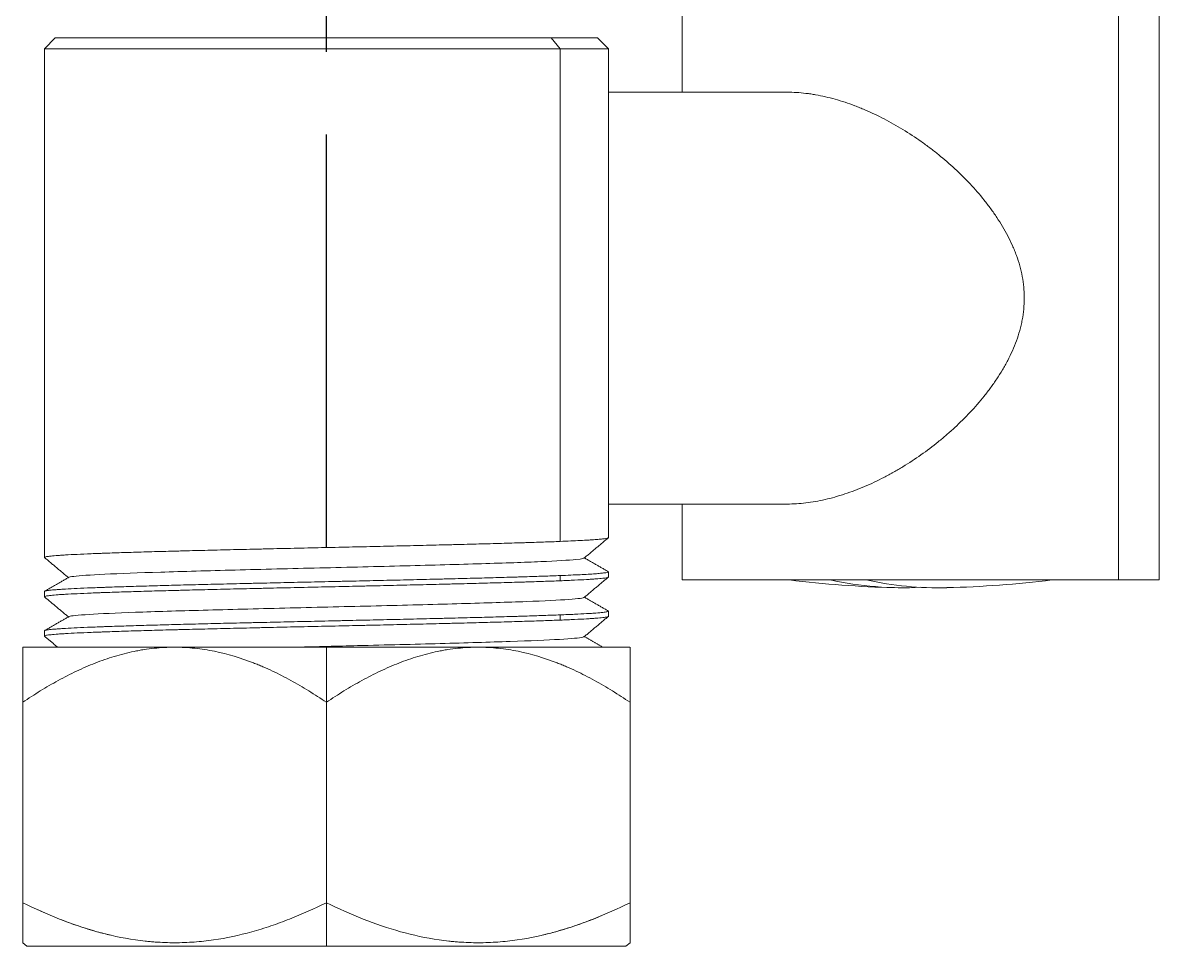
# Model space of a CAD drawing. Header units: millimetres. Extents: x 2915 to 5291, y 1031 to 4391.
# Drawn here: x 3833.1 to 3885.5, y 3991.6 to 4034.2 of the extents above; entities that cross this region are included whole.
import ezdxf

# ---------------------------------------------------------------- set-up
doc = ezdxf.new("R2010")
doc.units = ezdxf.units.MM
doc.linetypes.add('CENTERX2', pattern=[20.32, 12.7, -2.54, 2.54, -2.54])
doc.layers.add('CENTER', color=1, linetype='CENTERX2')

msp = doc.modelspace()

# ---------------------------------------------------------------- linework, layer by layer
at = {"linetype": 'Continuous', "lineweight": 18}
for p, q in [((3863.466, 4037.457), (3863.466, 4030.957)), ((3885.466, 4008.457), (3885.466, 4037.457)), ((3834.565, 4033.457), (3834.065, 4032.957)), ((3857.428, 4033.457), (3834.565, 4033.457)), ((3857.428, 4033.457), (3859.565, 4033.457)), ((3860.065, 4032.957), (3859.565, 4033.457)), ((3857.843, 4032.957), (3834.065, 4032.957)), ((3834.065, 4032.957), (3834.065, 4009.496)), ((3857.843, 4032.957), (3860.065, 4032.957)), ((3860.065, 4010.403), (3860.065, 4032.957)), ((3860.065, 4030.957), (3868.315, 4030.957)), ((3860.065, 4011.957), (3868.315, 4011.957)), ((3863.466, 4011.957), (3863.466, 4008.457)), ((3860.065, 4008.589), (3860.065, 4008.83)), ((3863.466, 4008.457), (3883.585, 4008.457)), ((3883.585, 4008.457), (3885.466, 4008.457)), ((3834.065, 4007.923), (3834.065, 4007.682)), ((3860.065, 4006.775), (3860.065, 4007.016)), ((3834.065, 4006.109), (3834.065, 4005.868)), ((3833.069, 4005.357), (3840.069, 4005.357)), ((3840.069, 4005.357), (3847.065, 4005.357)), ((3847.065, 4005.357), (3854.065, 4005.357)), ((3854.065, 4005.357), (3861.062, 4005.357)), ((3833.065, 4002.812), (3833.065, 3993.567)), ((3847.065, 4002.812), (3847.065, 3993.567)), ((3861.065, 4002.812), (3861.065, 3993.567)), ((3833.065, 3991.721), (3833.258, 3991.557)), ((3847.065, 3991.557), (3833.258, 3991.557)), ((3847.065, 3991.557), (3860.873, 3991.557)), ((3860.873, 3991.557), (3861.065, 3991.721))]:
    msp.add_line(p, q, dxfattribs=at)
at = {"linetype": 'Continuous', "lineweight": 13}
for p, q in [((3883.585, 4008.457), (3883.585, 4037.457)), ((3857.843, 4032.957), (3857.428, 4033.457)), ((3857.843, 4032.957), (3857.843, 4010.232)), ((3857.843, 4008.658), (3857.843, 4008.418)), ((3857.843, 4006.844), (3857.843, 4006.604)), ((3847.065, 4002.812), (3847.065, 4005.357)), ((3847.065, 3993.567), (3847.065, 3991.557))]:
    msp.add_line(p, q, dxfattribs=at)
at = {"linetype": 'Continuous', "lineweight": 18}
for start, end in [(262.9711, 268.6029), (271.3971, 277.0289)]:
    msp.add_arc((3874.466, 4057.557), 49.472, start, end, dxfattribs=at)
for centre, major_axis, start_param, end_param in [((3873.637, 4057.557), (0, -49.462), 6.16218, 6.313162), ((3875.295, 4057.557), (0, 49.462), 3.020588, 3.155226)]:
    msp.add_ellipse(centre, major_axis=major_axis, ratio=0.559193, start_param=start_param, end_param=end_param, dxfattribs=at)
for points, knots in [([(3868.315, 4011.957), (3868.595, 4011.957), (3868.881, 4011.975), (3869.463, 4012.045), (3869.758, 4012.097), (3870.208, 4012.2), (3870.359, 4012.239), (3870.549, 4012.292), (3870.626, 4012.314), (3870.702, 4012.337), (3870.817, 4012.372), (3870.893, 4012.396), (3871.273, 4012.521), (3871.576, 4012.636), (3872.176, 4012.891), (3872.474, 4013.032), (3872.844, 4013.223), (3872.918, 4013.262), (3873.029, 4013.322), (3873.065, 4013.342), (3873.139, 4013.383), (3873.322, 4013.485), (3873.502, 4013.591), (3873.93, 4013.852), (3874.208, 4014.035), (3874.752, 4014.419), (3875.017, 4014.62), (3875.406, 4014.934), (3875.534, 4015.041), (3875.787, 4015.26), (3875.911, 4015.371), (3876.28, 4015.713), (3876.516, 4015.947), (3876.969, 4016.43), (3877.185, 4016.678), (3877.493, 4017.062), (3877.593, 4017.192), (3877.787, 4017.456), (3877.881, 4017.591), (3878.064, 4017.865), (3878.152, 4018.004), (3878.279, 4018.217), (3878.32, 4018.289), (3878.401, 4018.434), (3878.441, 4018.507), (3878.555, 4018.728), (3878.627, 4018.877), (3878.762, 4019.179), (3878.824, 4019.332), (3878.937, 4019.644), (3878.988, 4019.803), (3879.044, 4020.004), (3879.055, 4020.045), (3879.075, 4020.126), (3879.085, 4020.167), (3879.114, 4020.29), (3879.131, 4020.373), (3879.177, 4020.62), (3879.201, 4020.785), (3879.233, 4021.118), (3879.241, 4021.285), (3879.241, 4021.537), (3879.239, 4021.621), (3879.233, 4021.748), (3879.23, 4021.79), (3879.224, 4021.875), (3879.207, 4022.086), (3879.178, 4022.293), (3879.085, 4022.786), (3878.996, 4023.107), (3878.867, 4023.461), (3878.853, 4023.5), (3878.823, 4023.578), (3878.777, 4023.694), (3878.729, 4023.809), (3878.628, 4024.036), (3878.556, 4024.184), (3878.404, 4024.476), (3878.324, 4024.619), (3878.157, 4024.901), (3878.069, 4025.04), (3877.887, 4025.314), (3877.793, 4025.449), (3877.646, 4025.649), (3877.596, 4025.716), (3877.495, 4025.847), (3877.444, 4025.912), (3877.185, 4026.236), (3876.968, 4026.484), (3876.517, 4026.965), (3876.283, 4027.198), (3875.798, 4027.647), (3875.548, 4027.864), (3875.16, 4028.179), (3875.028, 4028.282), (3874.761, 4028.484), (3874.626, 4028.583), (3874.213, 4028.876), (3873.933, 4029.06), (3873.364, 4029.407), (3873.075, 4029.571), (3872.488, 4029.875), (3872.19, 4030.016), (3871.849, 4030.161), (3871.811, 4030.177), (3871.735, 4030.209), (3871.697, 4030.224), (3871.583, 4030.27), (3871.355, 4030.359), (3871.128, 4030.44), (3870.674, 4030.59), (3870.373, 4030.675), (3869.923, 4030.779), (3869.773, 4030.81), (3869.549, 4030.849), (3869.475, 4030.862), (3869.326, 4030.884), (3869.251, 4030.894), (3868.883, 4030.939), (3868.595, 4030.957), (3868.315, 4030.957)], [0, 0, 0, 0, 0.03125, 0.03125, 0.0625, 0.0625, 0.078125, 0.078125, 0.082031, 0.085938, 0.085938, 0.09375, 0.09375, 0.125, 0.125, 0.15625, 0.15625, 0.164063, 0.164063, 0.167969, 0.167969, 0.171875, 0.1875, 0.1875, 0.21875, 0.21875, 0.25, 0.25, 0.265625, 0.265625, 0.28125, 0.28125, 0.3125, 0.3125, 0.34375, 0.34375, 0.359375, 0.359375, 0.375, 0.375, 0.390625, 0.390625, 0.398438, 0.398438, 0.40625, 0.40625, 0.421875, 0.421875, 0.4375, 0.4375, 0.453125, 0.453125, 0.457031, 0.457031, 0.460938, 0.460938, 0.46875, 0.46875, 0.484375, 0.484375, 0.5, 0.5, 0.507813, 0.507813, 0.511719, 0.511719, 0.515625, 0.53125, 0.53125, 0.5625, 0.5625, 0.566406, 0.566406, 0.570313, 0.578125, 0.578125, 0.59375, 0.59375, 0.609375, 0.609375, 0.625, 0.625, 0.640625, 0.640625, 0.648438, 0.648438, 0.65625, 0.65625, 0.6875, 0.6875, 0.71875, 0.71875, 0.75, 0.75, 0.765625, 0.765625, 0.78125, 0.78125, 0.8125, 0.8125, 0.84375, 0.84375, 0.875, 0.875, 0.878906, 0.878906, 0.882813, 0.882813, 0.890625, 0.90625, 0.90625, 0.9375, 0.9375, 0.953125, 0.953125, 0.960938, 0.960938, 0.96875, 0.96875, 1, 1, 1, 1]), ([(3834.07, 4009.489), (3834.069, 4009.49), (3834.068, 4009.491), (3834.066, 4009.493), (3834.066, 4009.494), (3834.064, 4009.505), (3834.083, 4009.514), (3834.164, 4009.533), (3834.224, 4009.542), (3834.386, 4009.561), (3834.487, 4009.57), (3834.64, 4009.582), (3834.672, 4009.585), (3834.738, 4009.59), (3834.773, 4009.592), (3834.88, 4009.599), (3834.956, 4009.604), (3835.198, 4009.618), (3835.378, 4009.627), (3835.774, 4009.646), (3835.99, 4009.655), (3836.341, 4009.67), (3836.463, 4009.674), (3836.653, 4009.682), (3836.717, 4009.684), (3836.816, 4009.688), (3836.849, 4009.689), (3836.915, 4009.691), (3837.217, 4009.702), (3837.537, 4009.713), (3838.134, 4009.731), (3838.446, 4009.74), (3839.099, 4009.759), (3839.439, 4009.769), (3839.881, 4009.781), (3839.971, 4009.783), (3840.106, 4009.787), (3840.152, 4009.788), (3840.243, 4009.79), (3840.471, 4009.796), (3840.702, 4009.802), (3841.263, 4009.816), (3841.645, 4009.826), (3842.426, 4009.844), (3842.824, 4009.854), (3843.433, 4009.868), (3843.638, 4009.873), (3843.897, 4009.879), (3843.949, 4009.88), (3844.053, 4009.882), (3844.105, 4009.884), (3844.262, 4009.887), (3844.367, 4009.89), (3844.89, 4009.901), (3845.31, 4009.911), (3846.153, 4009.929), (3846.575, 4009.939), (3847.423, 4009.958), (3847.848, 4009.967), (3848.327, 4009.978), (3848.38, 4009.979), (3848.487, 4009.982), (3848.54, 4009.983), (3848.7, 4009.986), (3849.018, 4009.993), (3849.333, 4010), (3849.958, 4010.015), (3850.369, 4010.024), (3851.18, 4010.042), (3851.58, 4010.052), (3852.172, 4010.066), (3852.367, 4010.071), (3852.61, 4010.077), (3852.658, 4010.078), (3852.755, 4010.081), (3852.899, 4010.084), (3853.042, 4010.088), (3853.513, 4010.1), (3853.879, 4010.109), (3854.585, 4010.128), (3854.926, 4010.137), (3855.585, 4010.156), (3855.902, 4010.165), (3856.245, 4010.176), (3856.283, 4010.177), (3856.358, 4010.18), (3856.471, 4010.183), (3856.727, 4010.192), (3856.937, 4010.199), (3857.346, 4010.213), (3857.603, 4010.222), (3857.843, 4010.232)], [0, 0, 0, 0, 0.003737, 0.003737, 0.008504, 0.008504, 0.046638, 0.046638, 0.084773, 0.084773, 0.122907, 0.122907, 0.132441, 0.132441, 0.141974, 0.141974, 0.161042, 0.161042, 0.199176, 0.199176, 0.237311, 0.237311, 0.256378, 0.256378, 0.265911, 0.265911, 0.270678, 0.270678, 0.275445, 0.31358, 0.31358, 0.351714, 0.351714, 0.389848, 0.389848, 0.399382, 0.399382, 0.404149, 0.404149, 0.408916, 0.427983, 0.427983, 0.466117, 0.466117, 0.504252, 0.504252, 0.523319, 0.523319, 0.528086, 0.528086, 0.532853, 0.532853, 0.542386, 0.542386, 0.580521, 0.580521, 0.618655, 0.618655, 0.65679, 0.65679, 0.661557, 0.661557, 0.666323, 0.666323, 0.675857, 0.694924, 0.694924, 0.733059, 0.733059, 0.771193, 0.771193, 0.79026, 0.79026, 0.795027, 0.795027, 0.799794, 0.809328, 0.809328, 0.847462, 0.847462, 0.885597, 0.885597, 0.923731, 0.923731, 0.928498, 0.928498, 0.933265, 0.942798, 0.961866, 0.961866, 1, 1, 1, 1]), ([(3857.843, 4010.232), (3858.017, 4010.239), (3858.344, 4010.253), (3858.777, 4010.273), (3859.026, 4010.287), (3859.17, 4010.296), (3859.198, 4010.297), (3859.253, 4010.301), (3859.28, 4010.302), (3859.358, 4010.307), (3859.408, 4010.311), (3859.548, 4010.321), (3859.631, 4010.328), (3859.775, 4010.342), (3859.898, 4010.355), (3859.977, 4010.369), (3860.036, 4010.383), (3860.054, 4010.39), (3860.062, 4010.397), (3860.062, 4010.397), (3860.062, 4010.397)], [0, 0, 0, 0, 0.124378, 0.248756, 0.373135, 0.373135, 0.404229, 0.404229, 0.435324, 0.435324, 0.497513, 0.497513, 0.621891, 0.621891, 0.746269, 0.870647, 0.870647, 0.995025, 0.995025, 1, 1, 1, 1]), ([(3835.183, 4008.574), (3835.205, 4008.59), (3835.44, 4008.638), (3836.661, 4008.719), (3839.286, 4008.816), (3842.779, 4008.913), (3846.751, 4009.01), (3850.757, 4009.107), (3854.352, 4009.204), (3857.133, 4009.301), (3858.732, 4009.394), (3858.996, 4009.455), (3858.942, 4009.484)], [0, 0, 0, 0, 0.053618, 0.160033, 0.266449, 0.372865, 0.47928, 0.585696, 0.692112, 0.798527, 0.904943, 1, 1, 1, 1]), ([(3857.843, 4008.658), (3857.603, 4008.649), (3857.09, 4008.63), (3856.514, 4008.611), (3856.134, 4008.599), (3856.056, 4008.597), (3855.9, 4008.592), (3855.664, 4008.585), (3855.421, 4008.578), (3854.925, 4008.564), (3854.584, 4008.554), (3853.878, 4008.535), (3853.513, 4008.526), (3852.949, 4008.512), (3852.758, 4008.507), (3852.516, 4008.501), (3852.468, 4008.5), (3852.37, 4008.497), (3852.321, 4008.496), (3852.173, 4008.493), (3852.075, 4008.49), (3851.581, 4008.479), (3851.18, 4008.469), (3850.368, 4008.45), (3849.957, 4008.441), (3849.125, 4008.422), (3848.704, 4008.413), (3848.171, 4008.401), (3848.064, 4008.398), (3847.85, 4008.394), (3847.53, 4008.387), (3847.211, 4008.38), (3846.574, 4008.365), (3846.152, 4008.356), (3845.31, 4008.337), (3844.891, 4008.328), (3844.265, 4008.313), (3844.057, 4008.309), (3843.797, 4008.303), (3843.745, 4008.302), (3843.642, 4008.299), (3843.487, 4008.296), (3843.333, 4008.292), (3842.824, 4008.28), (3842.425, 4008.271), (3841.644, 4008.252), (3841.263, 4008.243), (3840.516, 4008.224), (3840.152, 4008.214), (3839.618, 4008.2), (3839.444, 4008.195), (3839.103, 4008.186), (3838.936, 4008.181), (3838.446, 4008.167), (3838.133, 4008.158), (3837.537, 4008.139), (3837.254, 4008.129), (3836.917, 4008.118), (3836.817, 4008.114), (3836.72, 4008.11), (3836.655, 4008.108), (3836.623, 4008.107), (3836.465, 4008.101), (3836.342, 4008.096), (3835.99, 4008.082), (3835.773, 4008.073), (3835.378, 4008.054), (3835.198, 4008.044), (3834.956, 4008.03), (3834.881, 4008.025), (3834.774, 4008.018), (3834.739, 4008.016), (3834.673, 4008.011), (3834.641, 4008.009), (3834.488, 4007.997), (3834.386, 4007.988), (3834.224, 4007.969), (3834.164, 4007.959), (3834.098, 4007.944), (3834.081, 4007.938), (3834.072, 4007.932)], [0, 0, 0, 0, 0.039006, 0.078012, 0.078012, 0.087764, 0.087764, 0.097515, 0.117018, 0.117018, 0.156024, 0.156024, 0.195031, 0.195031, 0.214534, 0.214534, 0.219409, 0.219409, 0.224285, 0.224285, 0.234037, 0.234037, 0.273043, 0.273043, 0.312049, 0.312049, 0.351055, 0.351055, 0.360807, 0.360807, 0.370558, 0.390061, 0.390061, 0.429067, 0.429067, 0.468073, 0.468073, 0.487576, 0.487576, 0.492452, 0.492452, 0.497328, 0.507079, 0.507079, 0.546086, 0.546086, 0.585092, 0.585092, 0.624098, 0.624098, 0.643601, 0.643601, 0.663104, 0.663104, 0.70211, 0.70211, 0.741116, 0.741116, 0.750868, 0.755743, 0.755743, 0.760619, 0.760619, 0.780122, 0.780122, 0.819128, 0.819128, 0.858134, 0.858134, 0.877637, 0.877637, 0.887389, 0.887389, 0.897141, 0.897141, 0.936147, 0.936147, 0.975153, 0.975153, 1, 1, 1, 1]), ([(3860.065, 4008.83), (3860.065, 4008.827), (3860.06, 4008.818), (3860.016, 4008.802), (3859.935, 4008.788), (3859.858, 4008.778), (3859.816, 4008.773), (3859.767, 4008.768), (3859.733, 4008.764), (3859.715, 4008.763), (3859.623, 4008.754), (3859.54, 4008.747), (3859.352, 4008.733), (3859.145, 4008.72), (3858.774, 4008.699), (3858.487, 4008.686), (3858.18, 4008.672), (3858.017, 4008.665), (3857.843, 4008.658)], [0, 0, 0, 0, 0.044146, 0.163628, 0.28311, 0.28311, 0.342851, 0.372721, 0.372721, 0.402591, 0.402591, 0.522073, 0.522073, 0.641555, 0.761037, 0.880518, 0.880518, 1, 1, 1, 1]), ([(3834.072, 4007.673), (3834.072, 4007.673), (3834.069, 4007.675), (3834.068, 4007.677), (3834.066, 4007.679), (3834.066, 4007.68), (3834.064, 4007.691), (3834.083, 4007.7), (3834.164, 4007.719), (3834.224, 4007.728), (3834.386, 4007.747), (3834.487, 4007.757), (3834.64, 4007.769), (3834.672, 4007.771), (3834.738, 4007.776), (3834.773, 4007.778), (3834.88, 4007.785), (3834.956, 4007.79), (3835.198, 4007.804), (3835.378, 4007.813), (3835.774, 4007.832), (3835.99, 4007.842), (3836.341, 4007.856), (3836.463, 4007.861), (3836.653, 4007.868), (3836.717, 4007.87), (3836.816, 4007.874), (3836.849, 4007.875), (3836.915, 4007.877), (3837.217, 4007.888), (3837.537, 4007.898), (3838.134, 4007.917), (3838.446, 4007.927), (3839.099, 4007.946), (3839.439, 4007.955), (3839.881, 4007.967), (3839.971, 4007.969), (3840.106, 4007.973), (3840.152, 4007.974), (3840.243, 4007.976), (3840.471, 4007.982), (3840.702, 4007.988), (3841.263, 4008.002), (3841.645, 4008.011), (3842.426, 4008.03), (3842.824, 4008.04), (3843.433, 4008.054), (3843.638, 4008.059), (3843.897, 4008.065), (3843.949, 4008.066), (3844.053, 4008.068), (3844.105, 4008.069), (3844.262, 4008.073), (3844.367, 4008.075), (3844.89, 4008.087), (3845.31, 4008.096), (3846.153, 4008.115), (3846.575, 4008.125), (3847.423, 4008.144), (3847.848, 4008.153), (3848.327, 4008.164), (3848.38, 4008.165), (3848.487, 4008.167), (3848.54, 4008.169), (3848.7, 4008.172), (3849.018, 4008.179), (3849.333, 4008.186), (3849.958, 4008.2), (3850.369, 4008.21), (3851.18, 4008.229), (3851.58, 4008.238), (3852.172, 4008.252), (3852.367, 4008.257), (3852.61, 4008.263), (3852.658, 4008.264), (3852.755, 4008.267), (3852.899, 4008.27), (3853.042, 4008.274), (3853.513, 4008.285), (3853.879, 4008.295), (3854.585, 4008.314), (3854.926, 4008.323), (3855.585, 4008.342), (3855.902, 4008.352), (3856.245, 4008.362), (3856.283, 4008.363), (3856.358, 4008.366), (3856.471, 4008.369), (3856.727, 4008.377), (3856.937, 4008.384), (3857.346, 4008.399), (3857.603, 4008.408), (3857.843, 4008.418)], [0, 0, 0, 0, 0.00154, 0.006295, 0.006295, 0.011049, 0.011049, 0.049086, 0.049086, 0.087123, 0.087123, 0.125159, 0.125159, 0.134668, 0.134668, 0.144177, 0.144177, 0.163196, 0.163196, 0.201232, 0.201232, 0.239269, 0.239269, 0.258287, 0.258287, 0.267796, 0.267796, 0.272551, 0.272551, 0.277305, 0.315342, 0.315342, 0.353378, 0.353378, 0.391415, 0.391415, 0.400924, 0.400924, 0.405679, 0.405679, 0.410433, 0.429452, 0.429452, 0.467488, 0.467488, 0.505525, 0.505525, 0.524543, 0.524543, 0.529298, 0.529298, 0.534052, 0.534052, 0.543561, 0.543561, 0.581598, 0.581598, 0.619634, 0.619634, 0.657671, 0.657671, 0.662426, 0.662426, 0.66718, 0.66718, 0.676689, 0.695708, 0.695708, 0.733744, 0.733744, 0.771781, 0.771781, 0.790799, 0.790799, 0.795553, 0.795553, 0.800308, 0.809817, 0.809817, 0.847854, 0.847854, 0.88589, 0.88589, 0.923927, 0.923927, 0.928681, 0.928681, 0.933436, 0.942945, 0.961963, 0.961963, 1, 1, 1, 1]), ([(3857.843, 4008.418), (3858.083, 4008.428), (3858.304, 4008.437), (3858.708, 4008.456), (3858.892, 4008.465), (3859.139, 4008.479), (3859.217, 4008.484), (3859.327, 4008.491), (3859.362, 4008.494), (3859.43, 4008.498), (3859.462, 4008.501), (3859.618, 4008.513), (3859.723, 4008.522), (3859.891, 4008.541), (3859.954, 4008.55), (3860.019, 4008.564), (3860.036, 4008.569), (3860.052, 4008.576), (3860.056, 4008.578), (3860.059, 4008.58)], [0, 0, 0, 0, 0.174672, 0.174672, 0.349345, 0.349345, 0.436681, 0.436681, 0.480349, 0.480349, 0.524017, 0.524017, 0.698689, 0.698689, 0.873361, 0.873361, 0.960698, 0.960698, 1, 1, 1, 1]), ([(3835.182, 4006.741), (3835.165, 4006.755), (3835.238, 4006.8), (3836.124, 4006.878), (3838.447, 4006.975), (3841.733, 4007.072), (3845.614, 4007.169), (3849.656, 4007.266), (3853.41, 4007.363), (3856.455, 4007.46), (3858.452, 4007.556), (3858.971, 4007.626), (3858.954, 4007.662), (3858.947, 4007.667)], [0, 0, 0, 0, 0.042988, 0.14769, 0.252391, 0.357093, 0.461794, 0.566496, 0.671197, 0.775899, 0.880601, 0.985302, 1, 1, 1, 1]), ([(3834.07, 4005.861), (3834.068, 4005.862), (3834.068, 4005.863), (3834.066, 4005.865), (3834.066, 4005.866), (3834.064, 4005.876), (3834.083, 4005.886), (3834.164, 4005.905), (3834.224, 4005.915), (3834.386, 4005.933), (3834.487, 4005.943), (3834.64, 4005.954), (3834.672, 4005.957), (3834.738, 4005.961), (3834.773, 4005.964), (3834.88, 4005.971), (3834.956, 4005.976), (3835.198, 4005.99), (3835.558, 4006.009), (3835.99, 4006.028), (3836.341, 4006.042), (3836.463, 4006.046), (3836.653, 4006.053), (3836.717, 4006.056), (3836.816, 4006.059), (3836.849, 4006.061), (3836.915, 4006.063), (3837.217, 4006.074), (3837.537, 4006.084), (3838.134, 4006.103), (3838.446, 4006.113), (3839.099, 4006.132), (3839.439, 4006.141), (3839.881, 4006.153), (3839.971, 4006.155), (3840.106, 4006.158), (3840.152, 4006.16), (3840.243, 4006.162), (3840.471, 4006.168), (3840.702, 4006.174), (3841.263, 4006.188), (3842.027, 4006.207), (3842.824, 4006.226), (3843.433, 4006.24), (3843.638, 4006.245), (3843.897, 4006.25), (3843.949, 4006.252), (3844.053, 4006.254), (3844.105, 4006.255), (3844.262, 4006.259), (3844.367, 4006.261), (3844.89, 4006.273), (3845.31, 4006.283), (3846.153, 4006.302), (3846.575, 4006.311), (3847.423, 4006.33), (3847.848, 4006.339), (3848.327, 4006.35), (3848.38, 4006.351), (3848.487, 4006.353), (3848.54, 4006.354), (3848.7, 4006.358), (3849.018, 4006.365), (3849.333, 4006.372), (3849.958, 4006.387), (3850.78, 4006.406), (3851.58, 4006.424), (3852.172, 4006.438), (3852.367, 4006.443), (3852.61, 4006.449), (3852.658, 4006.45), (3852.755, 4006.452), (3852.899, 4006.456), (3853.042, 4006.459), (3853.513, 4006.471), (3853.879, 4006.481), (3854.585, 4006.5), (3854.926, 4006.509), (3855.585, 4006.528), (3855.902, 4006.537), (3856.245, 4006.548), (3856.283, 4006.549), (3856.358, 4006.551), (3856.471, 4006.555), (3856.727, 4006.563), (3856.937, 4006.571), (3857.346, 4006.585), (3857.603, 4006.595), (3857.843, 4006.604)], [0, 0, 0, 0, 0.003642, 0.003642, 0.00841, 0.00841, 0.046548, 0.046548, 0.084686, 0.084686, 0.122824, 0.122824, 0.132358, 0.132358, 0.141893, 0.141893, 0.160962, 0.160962, 0.1991, 0.237238, 0.237238, 0.256307, 0.256307, 0.265842, 0.265842, 0.270609, 0.270609, 0.275376, 0.313514, 0.313514, 0.351652, 0.351652, 0.389791, 0.389791, 0.399325, 0.399325, 0.404092, 0.404092, 0.40886, 0.427929, 0.427929, 0.466067, 0.504205, 0.504205, 0.523274, 0.523274, 0.528041, 0.528041, 0.532808, 0.532808, 0.542343, 0.542343, 0.580481, 0.580481, 0.618619, 0.618619, 0.656757, 0.656757, 0.661524, 0.661524, 0.666292, 0.666292, 0.675826, 0.694895, 0.694895, 0.733033, 0.771171, 0.771171, 0.790241, 0.790241, 0.795008, 0.795008, 0.799775, 0.80931, 0.80931, 0.847448, 0.847448, 0.885586, 0.885586, 0.923724, 0.923724, 0.928491, 0.928491, 0.933258, 0.942793, 0.961862, 0.961862, 1, 1, 1, 1]), ([(3857.843, 4006.844), (3857.603, 4006.835), (3857.347, 4006.826), (3856.802, 4006.807), (3856.514, 4006.797), (3856.134, 4006.785), (3856.056, 4006.783), (3855.9, 4006.778), (3855.664, 4006.771), (3855.421, 4006.764), (3854.925, 4006.749), (3854.584, 4006.74), (3853.878, 4006.721), (3853.513, 4006.712), (3852.949, 4006.698), (3852.758, 4006.693), (3852.516, 4006.687), (3852.468, 4006.686), (3852.37, 4006.683), (3852.321, 4006.682), (3852.173, 4006.679), (3852.075, 4006.676), (3851.581, 4006.664), (3851.18, 4006.655), (3850.368, 4006.636), (3849.957, 4006.627), (3849.125, 4006.608), (3848.704, 4006.599), (3848.171, 4006.587), (3848.064, 4006.584), (3847.85, 4006.58), (3847.53, 4006.572), (3847.211, 4006.565), (3846.574, 4006.551), (3846.152, 4006.542), (3845.31, 4006.523), (3844.891, 4006.514), (3844.265, 4006.499), (3844.057, 4006.495), (3843.797, 4006.489), (3843.745, 4006.488), (3843.642, 4006.485), (3843.487, 4006.482), (3843.333, 4006.478), (3842.824, 4006.466), (3842.425, 4006.457), (3841.644, 4006.438), (3841.263, 4006.429), (3840.516, 4006.41), (3840.152, 4006.4), (3839.618, 4006.386), (3839.444, 4006.381), (3839.103, 4006.372), (3838.936, 4006.367), (3838.446, 4006.353), (3838.133, 4006.344), (3837.537, 4006.325), (3837.254, 4006.315), (3836.917, 4006.304), (3836.817, 4006.3), (3836.72, 4006.296), (3836.655, 4006.294), (3836.623, 4006.293), (3836.465, 4006.287), (3836.342, 4006.282), (3835.99, 4006.268), (3835.773, 4006.259), (3835.378, 4006.24), (3835.198, 4006.231), (3834.956, 4006.216), (3834.881, 4006.212), (3834.774, 4006.204), (3834.739, 4006.202), (3834.673, 4006.197), (3834.641, 4006.195), (3834.488, 4006.183), (3834.386, 4006.174), (3834.224, 4006.155), (3834.164, 4006.146), (3834.1, 4006.131), (3834.084, 4006.125), (3834.074, 4006.119)], [0, 0, 0, 0, 0.039082, 0.039082, 0.078163, 0.078163, 0.087934, 0.087934, 0.097704, 0.117245, 0.117245, 0.156326, 0.156326, 0.195408, 0.195408, 0.214949, 0.214949, 0.219834, 0.219834, 0.224719, 0.224719, 0.23449, 0.23449, 0.273571, 0.273571, 0.312653, 0.312653, 0.351734, 0.351734, 0.361505, 0.361505, 0.371275, 0.390816, 0.390816, 0.429898, 0.429898, 0.468979, 0.468979, 0.48852, 0.48852, 0.493405, 0.493405, 0.49829, 0.508061, 0.508061, 0.547142, 0.547142, 0.586224, 0.586224, 0.625306, 0.625306, 0.644846, 0.644846, 0.664387, 0.664387, 0.703469, 0.703469, 0.74255, 0.74255, 0.752321, 0.757206, 0.757206, 0.762091, 0.762091, 0.781632, 0.781632, 0.820714, 0.820714, 0.859795, 0.859795, 0.879336, 0.879336, 0.889106, 0.889106, 0.898877, 0.898877, 0.937958, 0.937958, 0.97704, 0.97704, 1, 1, 1, 1]), ([(3860.059, 4007.025), (3860.064, 4007.022), (3860.066, 4007.018), (3860.065, 4007.012), (3860.063, 4007.01), (3860.059, 4007.007), (3860.057, 4007.005), (3860.053, 4007.003), (3860.04, 4006.997), (3860.019, 4006.991), (3859.954, 4006.977), (3859.827, 4006.958), (3859.618, 4006.939), (3859.432, 4006.925), (3859.364, 4006.92), (3859.255, 4006.913), (3859.218, 4006.911), (3859.14, 4006.906), (3859.1, 4006.904), (3858.893, 4006.892), (3858.525, 4006.873), (3858.083, 4006.854), (3857.843, 4006.844)], [0, 0, 0, 0, 0.056899, 0.056899, 0.096195, 0.096195, 0.115843, 0.115843, 0.135491, 0.214083, 0.214083, 0.371266, 0.52845, 0.52845, 0.607041, 0.607041, 0.646337, 0.646337, 0.685633, 0.685633, 0.842817, 1, 1, 1, 1]), ([(3857.843, 4006.604), (3858.083, 4006.614), (3858.304, 4006.623), (3858.708, 4006.642), (3858.892, 4006.651), (3859.139, 4006.665), (3859.217, 4006.67), (3859.327, 4006.677), (3859.362, 4006.68), (3859.43, 4006.685), (3859.462, 4006.687), (3859.618, 4006.699), (3859.723, 4006.708), (3859.891, 4006.727), (3859.954, 4006.736), (3860.019, 4006.75), (3860.036, 4006.755), (3860.052, 4006.762), (3860.056, 4006.764), (3860.059, 4006.767)], [0, 0, 0, 0, 0.174383, 0.174383, 0.348767, 0.348767, 0.435958, 0.435958, 0.479554, 0.479554, 0.52315, 0.52315, 0.697533, 0.697533, 0.871917, 0.871917, 0.959108, 0.959108, 1, 1, 1, 1]), ([(3845.703, 4005.356), (3846.633, 4005.379), (3848.915, 4005.434), (3852.411, 4005.522), (3855.694, 4005.618), (3858.013, 4005.715), (3858.914, 4005.795), (3858.97, 4005.842), (3858.94, 4005.857)], [0, 0, 0, 0, 0.136261, 0.329857, 0.523454, 0.71705, 0.910646, 1, 1, 1, 1]), ([(3833.065, 4005.353), (3833.065, 4005.353), (3833.065, 4005.336), (3833.065, 4005.273), (3833.065, 4005.225), (3833.065, 4005.04), (3833.065, 4004.859), (3833.065, 4004.6), (3833.065, 4004.571), (3833.065, 4004.511), (3833.065, 4004.419), (3833.065, 4004.321), (3833.065, 4004.118), (3833.065, 4003.973), (3833.065, 4003.666), (3833.065, 4003.505), (3833.065, 4003.168), (3833.065, 4002.993), (3833.065, 4002.812)], [0, 0, 0, 0, 0.125, 0.125, 0.25, 0.25, 0.5, 0.5, 0.53125, 0.53125, 0.5625, 0.625, 0.625, 0.75, 0.75, 0.875, 0.875, 1, 1, 1, 1]), ([(3833.065, 4002.812), (3833.333, 4002.993), (3833.604, 4003.168), (3834.149, 4003.504), (3834.424, 4003.665), (3834.98, 4003.969), (3835.541, 4004.257), (3836.402, 4004.632), (3836.99, 4004.837), (3837.587, 4005.018), (3837.89, 4005.095), (3838.274, 4005.175), (3838.351, 4005.19), (3838.467, 4005.211), (3838.506, 4005.218), (3838.584, 4005.231), (3838.778, 4005.262), (3838.972, 4005.287), (3839.44, 4005.336), (3839.753, 4005.353), (3840.067, 4005.353)], [0, 0, 0, 0, 0.125, 0.125, 0.25, 0.25, 0.375, 0.5, 0.625, 0.625, 0.75, 0.75, 0.78125, 0.78125, 0.796875, 0.796875, 0.8125, 0.875, 0.875, 1, 1, 1, 1]), ([(3840.067, 4005.353), (3840.379, 4005.353), (3840.689, 4005.336), (3841.303, 4005.273), (3841.608, 4005.225), (3842.517, 4005.04), (3843.114, 4004.859), (3843.777, 4004.6), (3843.851, 4004.571), (3843.997, 4004.511), (3844.216, 4004.419), (3844.432, 4004.321), (3844.862, 4004.118), (3845.145, 4003.973), (3845.704, 4003.666), (3845.98, 4003.505), (3846.527, 4003.168), (3846.797, 4002.993), (3847.065, 4002.812)], [0, 0, 0, 0, 0.125, 0.125, 0.25, 0.25, 0.5, 0.5, 0.53125, 0.53125, 0.5625, 0.625, 0.625, 0.75, 0.75, 0.875, 0.875, 1, 1, 1, 1]), ([(3847.065, 4002.812), (3847.333, 4002.993), (3847.604, 4003.168), (3848.149, 4003.504), (3848.424, 4003.665), (3848.98, 4003.969), (3849.541, 4004.257), (3850.402, 4004.632), (3850.99, 4004.837), (3851.587, 4005.018), (3851.89, 4005.095), (3852.274, 4005.175), (3852.351, 4005.19), (3852.467, 4005.211), (3852.506, 4005.218), (3852.584, 4005.231), (3852.778, 4005.262), (3852.972, 4005.287), (3853.44, 4005.336), (3853.753, 4005.353), (3854.067, 4005.353)], [0, 0, 0, 0, 0.125, 0.125, 0.25, 0.25, 0.375, 0.5, 0.625, 0.625, 0.75, 0.75, 0.78125, 0.78125, 0.796875, 0.796875, 0.8125, 0.875, 0.875, 1, 1, 1, 1]), ([(3854.067, 4005.353), (3854.379, 4005.353), (3854.689, 4005.336), (3855.303, 4005.273), (3855.608, 4005.225), (3856.517, 4005.04), (3857.114, 4004.859), (3857.777, 4004.6), (3857.851, 4004.571), (3857.997, 4004.511), (3858.216, 4004.419), (3858.432, 4004.321), (3858.862, 4004.118), (3859.145, 4003.973), (3859.704, 4003.666), (3859.98, 4003.505), (3860.527, 4003.168), (3860.797, 4002.993), (3861.065, 4002.812)], [0, 0, 0, 0, 0.125, 0.125, 0.25, 0.25, 0.5, 0.5, 0.53125, 0.53125, 0.5625, 0.625, 0.625, 0.75, 0.75, 0.875, 0.875, 1, 1, 1, 1]), ([(3861.065, 4002.812), (3861.065, 4002.993), (3861.065, 4003.168), (3861.065, 4003.504), (3861.065, 4003.665), (3861.065, 4003.969), (3861.065, 4004.257), (3861.065, 4004.632), (3861.065, 4004.837), (3861.065, 4005.018), (3861.065, 4005.095), (3861.065, 4005.175), (3861.065, 4005.19), (3861.065, 4005.211), (3861.065, 4005.218), (3861.065, 4005.231), (3861.065, 4005.262), (3861.065, 4005.287), (3861.065, 4005.336), (3861.065, 4005.353), (3861.065, 4005.353)], [0, 0, 0, 0, 0.125, 0.125, 0.25, 0.25, 0.375, 0.5, 0.625, 0.625, 0.75, 0.75, 0.78125, 0.78125, 0.796875, 0.796875, 0.8125, 0.875, 0.875, 1, 1, 1, 1]), ([(3833.065, 3993.567), (3833.623, 3993.292), (3834.186, 3993.04), (3835.324, 3992.59), (3835.9, 3992.393), (3837.067, 3992.068), (3837.659, 3991.94), (3838.41, 3991.831), (3838.561, 3991.812), (3838.788, 3991.787), (3838.864, 3991.779), (3839.016, 3991.765), (3839.092, 3991.759), (3839.471, 3991.732), (3839.773, 3991.721), (3840.374, 3991.721), (3840.674, 3991.732), (3841.27, 3991.776), (3841.568, 3991.809), (3842.456, 3991.937), (3843.044, 3992.063), (3843.92, 3992.306), (3844.211, 3992.396), (3844.646, 3992.543), (3844.791, 3992.594), (3845.08, 3992.701), (3845.224, 3992.755), (3845.942, 3993.038), (3846.507, 3993.292), (3847.065, 3993.567)], [0, 0, 0, 0, 0.125, 0.125, 0.25, 0.25, 0.375, 0.375, 0.40625, 0.40625, 0.421875, 0.421875, 0.4375, 0.4375, 0.5, 0.5, 0.5625, 0.5625, 0.625, 0.625, 0.75, 0.75, 0.8125, 0.8125, 0.84375, 0.84375, 0.875, 0.875, 1, 1, 1, 1]), ([(3833.065, 3991.721), (3833.065, 3991.721), (3833.065, 3991.721), (3833.065, 3991.721), (3833.065, 3991.732), (3833.065, 3991.776), (3833.065, 3991.809), (3833.065, 3991.937), (3833.065, 3992.063), (3833.065, 3992.306), (3833.065, 3992.396), (3833.065, 3992.543), (3833.065, 3992.594), (3833.065, 3992.701), (3833.065, 3992.755), (3833.065, 3993.038), (3833.065, 3993.292), (3833.065, 3993.567)], [0, 0, 0, 0, 0.00442, 0.00442, 0.128868, 0.128868, 0.253315, 0.253315, 0.50221, 0.50221, 0.626658, 0.626658, 0.688881, 0.688881, 0.751105, 0.751105, 1, 1, 1, 1]), ([(3837.114, 3992.069), (3836.91, 3992.117), (3836.706, 3992.169), (3836.211, 3992.306), (3835.92, 3992.396), (3835.485, 3992.543), (3835.34, 3992.594), (3835.051, 3992.701), (3834.906, 3992.755), (3834.189, 3993.038), (3833.624, 3993.292), (3833.065, 3993.567)], [0, 0, 0, 0, 0.148166, 0.148166, 0.361124, 0.361124, 0.467604, 0.467604, 0.574083, 0.574083, 1, 1, 1, 1]), ([(3847.065, 3993.567), (3847.623, 3993.292), (3848.186, 3993.04), (3849.324, 3992.59), (3849.9, 3992.393), (3851.067, 3992.068), (3851.659, 3991.94), (3852.41, 3991.831), (3852.561, 3991.812), (3852.788, 3991.787), (3852.864, 3991.779), (3853.016, 3991.765), (3853.092, 3991.759), (3853.471, 3991.732), (3853.772, 3991.721), (3854.374, 3991.721), (3854.674, 3991.732), (3855.27, 3991.776), (3855.568, 3991.809), (3856.456, 3991.937), (3857.044, 3992.063), (3857.92, 3992.306), (3858.211, 3992.396), (3858.646, 3992.543), (3858.791, 3992.594), (3859.08, 3992.701), (3859.224, 3992.755), (3859.942, 3993.038), (3860.507, 3993.292), (3861.065, 3993.567)], [0, 0, 0, 0, 0.125, 0.125, 0.25, 0.25, 0.375, 0.375, 0.40625, 0.40625, 0.421875, 0.421875, 0.4375, 0.4375, 0.5, 0.5, 0.5625, 0.5625, 0.625, 0.625, 0.75, 0.75, 0.8125, 0.8125, 0.84375, 0.84375, 0.875, 0.875, 1, 1, 1, 1]), ([(3861.065, 3993.567), (3860.507, 3993.292), (3859.945, 3993.04), (3858.806, 3992.59), (3858.23, 3992.393), (3857.435, 3992.171), (3857.221, 3992.117), (3857.007, 3992.067)], [0, 0, 0, 0, 0.423079, 0.423079, 0.846158, 0.846158, 1, 1, 1, 1]), ([(3861.065, 3993.567), (3861.065, 3993.292), (3861.065, 3993.04), (3861.065, 3992.59), (3861.065, 3992.393), (3861.065, 3992.068), (3861.065, 3991.94), (3861.065, 3991.831), (3861.065, 3991.812), (3861.065, 3991.787), (3861.065, 3991.779), (3861.065, 3991.765), (3861.065, 3991.759), (3861.065, 3991.733), (3861.065, 3991.722), (3861.065, 3991.721)], [0, 0, 0, 0, 0.251742, 0.251742, 0.503484, 0.503484, 0.755226, 0.755226, 0.818161, 0.818161, 0.849629, 0.849629, 0.881097, 0.881097, 1, 1, 1, 1])]:
    msp.add_open_spline(points, degree=3, knots=knots, dxfattribs=at)
for points in [[(3858.944, 4009.458), (3859.507, 4009.931), (3860.069, 4010.403)], [(3834.063, 4009.495), (3834.616, 4009.03), (3835.169, 4008.566)], [(3860.062, 4008.837), (3859.512, 4009.155), (3858.962, 4009.473)], [(3835.191, 4008.578), (3834.628, 4008.253), (3834.065, 4007.928)], [(3858.941, 4007.642), (3859.504, 4008.114), (3860.066, 4008.586)], [(3834.065, 4007.679), (3834.617, 4007.215), (3835.169, 4006.752)], [(3860.066, 4007.021), (3859.514, 4007.34), (3858.962, 4007.659)], [(3835.193, 4006.766), (3834.63, 4006.44), (3834.067, 4006.115)], [(3858.941, 4005.828), (3859.504, 4006.3), (3860.067, 4006.773)], [(3834.062, 4005.867), (3834.366, 4005.612), (3834.67, 4005.357)], [(3859.806, 4005.357), (3859.384, 4005.601), (3858.962, 4005.845)]]:
    msp.add_open_spline(points, degree=2, dxfattribs=at)
at = {"layer": 'CENTER', "ltscale": 1.5}
msp.add_line((3847.065, 4009.95), (3847.065, 4048.457), dxfattribs=at)

doc.saveas('drawing.dxf')
